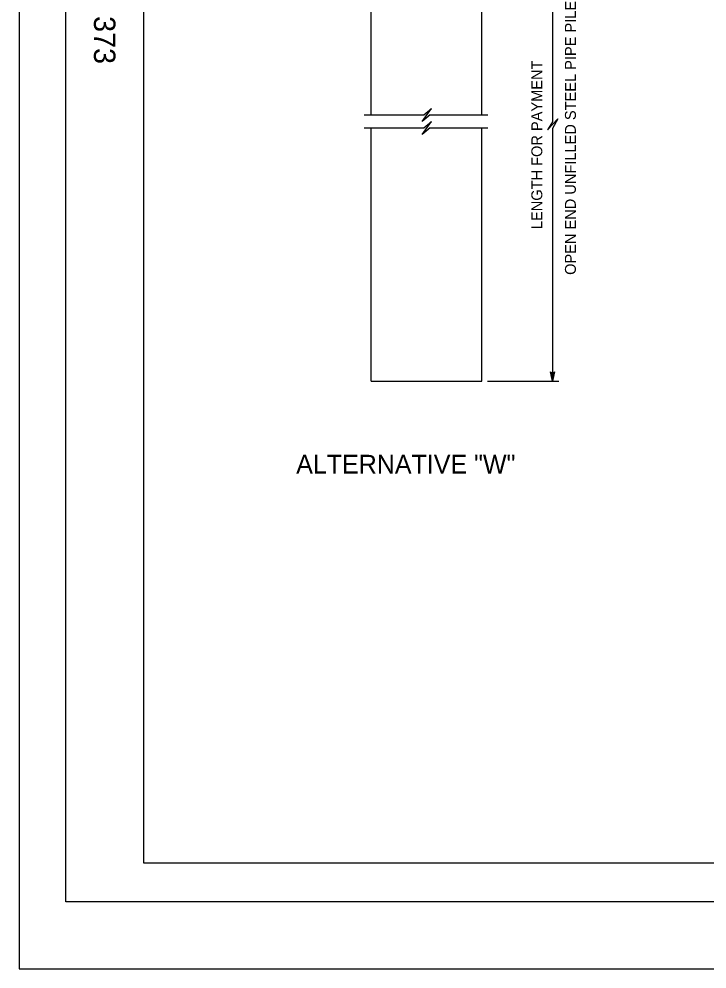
# Model space of a CAD drawing. Extents: x -893 to 867, y -474 to 712.
# Drawn here: x -893 to -452, y -474 to 136 of the extents above; entities that cross this region are included whole.
import ezdxf

# ---------------------------------------------------------------- set-up
doc = ezdxf.new("R2010")
doc.units = 0
for name, color, linetype in [('border_PLOTTING-ELEMENTS', 7, 'Continuous'), ('border_rw_22x34_Cut_Lines', 7, 'Continuous'), ('border_SHEET', 7, 'Continuous'), ('border_WITHIN-BORDER-anno', 7, 'Continuous'), ('str_Dimensions-A', 7, 'Continuous'), ('str_Misc-Steel-A', 7, 'Continuous'), ('str_Text-A', 7, 'Continuous')]:
    doc.layers.add(name, color=color, linetype=linetype)

msp = doc.modelspace()

# ---------------------------------------------------------------- linework, layer by layer
at = {"layer": 'border_PLOTTING-ELEMENTS'}
for points in [[(-893.45, -474.04), (866.55, -474.04), (866.55, 711.96), (-893.45, 711.96)], [(-863.45, 668.96), (836.55, 668.96), (836.55, -431.04), (-863.45, -431.04)]]:
    msp.add_lwpolyline(points, close=True, dxfattribs=at)
at = {"layer": 'border_rw_22x34_Cut_Lines'}
msp.add_lwpolyline([(-863.45, 668.96), (836.55, 668.96), (836.55, -431.04), (-863.45, -431.04)], close=True, dxfattribs=at)
at = {"layer": 'border_SHEET'}
for p, q in [((-813.45, -406.04), (-813.45, 643.96)), ((811.55, -406.04), (-813.45, -406.04))]:
    msp.add_line(p, q, dxfattribs=at)
at = {"layer": 'str_Dimensions-A'}
for p, q in [((-551.12, 232.61), (-551.12, 69.54)), ((-554.32, 64.48), (-547.68, 71.54)), ((-551.12, 69.54), (-554.32, 64.48)), ((-547.68, 71.54), (-551.12, 65.34)), ((-551.12, 65.34), (-551.12, -96.86)), ((-551.12, -96.86), (-552.45, -90.86)), ((-552.45, -90.86), (-552.45, -90.86)), ((-552.45, -90.86), (-551.12, -91.66)), ((-551.12, -95.47), (-552.09, -91.1)), ((-551.12, -94.1), (-551.74, -91.27)), ((-551.12, -91.66), (-549.78, -90.86)), ((-549.78, -90.86), (-551.12, -96.86)), ((-550.14, -91.08), (-551.12, -95.48)), ((-550.5, -91.31), (-551.12, -94.1)), ((-549.78, -90.86), (-549.78, -90.86)), ((-592.91, -96.86), (-547.14, -96.86)), ((-551.12, -92.72), (-551.38, -91.51)), ((-550.84, -91.49), (-551.12, -92.72)), ((-551.12, -96.86), (-551.12, -96.86))]:
    msp.add_line(p, q, dxfattribs=at)
at = {"layer": 'str_Misc-Steel-A'}
for p, q in [((-667.4, 74.15), (-667.4, 232.61)), ((-596.51, 74.15), (-596.51, 232.61)), ((-671.95, 74.15), (-633.8, 74.15)), ((-634.76, 69.9), (-628.86, 78.08)), ((-629.68, 74.15), (-634.76, 69.9)), ((-633.8, 74.15), (-628.86, 78.08)), ((-629.68, 74.15), (-592.55, 74.15)), ((-634.76, 61.56), (-628.86, 69.74)), ((-633.8, 65.81), (-628.86, 69.74)), ((-671.95, 65.81), (-633.8, 65.81)), ((-667.4, -96.82), (-667.4, 65.81)), ((-629.68, 65.81), (-634.76, 61.56)), ((-629.68, 65.81), (-592.55, 65.81)), ((-596.51, -96.82), (-596.51, 65.81)), ((-667.4, -96.82), (-596.51, -96.82))]:
    msp.add_line(p, q, dxfattribs=at)

# ---------------------------------------------------------------- texts
at = {"layer": 'border_WITHIN-BORDER-anno'}
msp.add_text('373', height=13.779, rotation=270, dxfattribs=at).set_placement((-845.36, 137.43))
at = {"layer": 'str_Dimensions-A'}
for s, p in [('OPEN END UNFILLED STEEL PIPE PILE', (-536.14, -28.63)), ('LENGTH FOR PAYMENT', (-557.69, 0.75))]:
    msp.add_text(s, height=7, rotation=90, dxfattribs=at).set_placement(p)
at = {"layer": 'str_Text-A'}
msp.add_text('ALTERNATIVE "W"', height=12, dxfattribs=at).set_placement((-715.59, -156.09))

doc.saveas('drawing.dxf')
